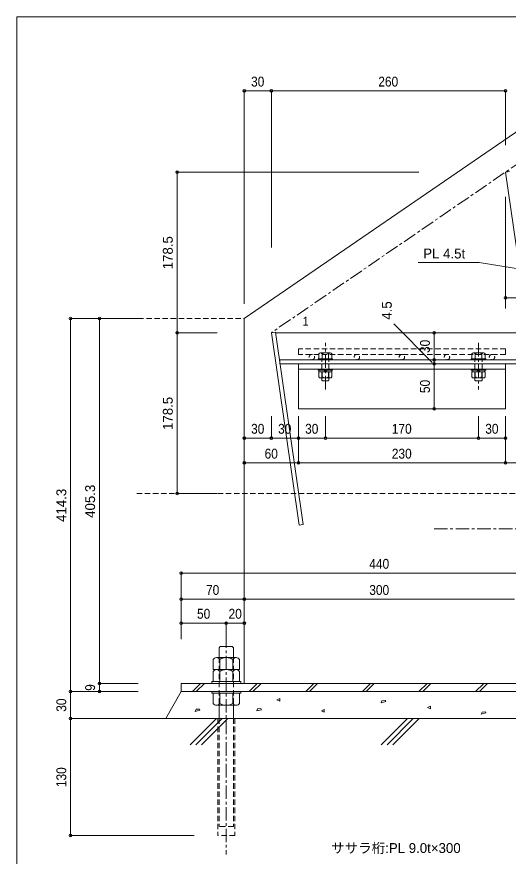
# Model space of a CAD drawing. Units: millimetres on the paper, enlarged 15 times, with parts at other scales. Extents: x -31727 to 34047, y 3005 to 21987.
# Drawn here: x 22118 to 24846, y 17190 to 21853 of the extents above; entities that cross this region are included whole.
import ezdxf
from ezdxf.enums import TextEntityAlignment as Align

# ---------------------------------------------------------------- set-up
doc = ezdxf.new("R2010")
doc.units = ezdxf.units.MM
doc.header["$LTSCALE"] = 15
doc.header["$PDMODE"] = 32
doc.header["$PDSIZE"] = 15
doc.linetypes.add('CHAIN1', pattern=[8, 5, -1, 1, -1])
doc.linetypes.add('DASHED2', pattern=[3, 2, -1])
for name, color, linetype, lineweight in [('0-0', 5, 'Continuous', 9), ('3-0', 3, 'Continuous', 9), ('4-0', 5, 'Continuous', 9), ('8-0', 3, 'CHAIN1', 9)]:
    doc.layers.add(name, color=color, linetype=linetype, lineweight=lineweight)
doc.styles.add('Ｄ ゴシック', font='')
doc.styles.get('Ｄ ゴシック').set_extended_font_data('Ｄ ゴシック')

msp = doc.modelspace()

# ---------------------------------------------------------------- linework, layer by layer
at = {"layer": '0-0'}
for p, q in [((22117.97, 21852.77), (33750.47, 21852.77)), ((22117.97, 13762.9), (22117.97, 21852.77))]:
    msp.add_line(p, q, dxfattribs=at)
at = {"layer": '3-0', "color": 5}
for p, q in [((25445.87, 21594.34), (23380.98, 20176.71)), ((23380.98, 20176.71), (23380.98, 18150.25)), ((23794.48, 19980.8), (23794.48, 19952.75)), ((23858.34, 19986.08), (23803.63, 19986.08)), ((23812.77, 19980.8), (23812.77, 19952.75)), ((23849.2, 19980.8), (23849.2, 19952.75)), ((23867.48, 19980.8), (23867.48, 19952.75)), ((24644.48, 19980.8), (24644.48, 19952.75)), ((24708.34, 19986.08), (24653.63, 19986.08)), ((24662.77, 19980.8), (24662.77, 19952.75)), ((24699.2, 19980.8), (24699.2, 19952.75)), ((24717.48, 19980.8), (24717.48, 19952.75)), ((23680.98, 19925.25), (23680.98, 19675.25)), ((23790.98, 19952.75), (23870.98, 19952.75)), ((23790.98, 19947.75), (23790.98, 19952.75)), ((23790.98, 19947.75), (23870.98, 19947.75)), ((23867.48, 19952.75), (23794.48, 19952.75)), ((23870.98, 19952.75), (23870.98, 19947.75)), ((24640.98, 19952.75), (24720.98, 19952.75)), ((24640.98, 19947.75), (24640.98, 19952.75)), ((24640.98, 19947.75), (24720.98, 19947.75)), ((24717.48, 19952.75), (24644.48, 19952.75)), ((24720.98, 19952.75), (24720.98, 19947.75)), ((24830.98, 19925.25), (24830.98, 19675.25)), ((23680.98, 19895.25), (24830.98, 19895.25)), ((23870.98, 19895.25), (23790.98, 19895.25)), ((23790.98, 19890.25), (23790.98, 19895.25)), ((23870.98, 19890.25), (23790.98, 19890.25)), ((23794.48, 19852.19), (23794.48, 19880.25)), ((23794.48, 19880.25), (23867.48, 19880.25)), ((23795.15, 19880.25), (23795.15, 19890.25)), ((23812.77, 19852.19), (23812.77, 19880.25)), ((23823.59, 19890.25), (23834.42, 19880.25)), ((23827.88, 19890.03), (23838.42, 19880.29)), ((23849.2, 19852.19), (23849.2, 19880.25)), ((23866.82, 19890.25), (23866.82, 19880.25)), ((23867.48, 19852.19), (23867.48, 19880.25)), ((23870.98, 19895.25), (23870.98, 19890.25)), ((24720.98, 19895.25), (24640.98, 19895.25)), ((24640.98, 19890.25), (24640.98, 19895.25)), ((24720.98, 19890.25), (24640.98, 19890.25)), ((24644.48, 19852.19), (24644.48, 19880.25)), ((24644.48, 19880.25), (24717.48, 19880.25)), ((24645.15, 19880.25), (24645.15, 19890.25)), ((24662.77, 19852.19), (24662.77, 19880.25)), ((24673.59, 19890.25), (24684.42, 19880.25)), ((24677.88, 19890.03), (24688.42, 19880.29)), ((24699.2, 19852.19), (24699.2, 19880.25)), ((24716.82, 19890.25), (24716.82, 19880.25)), ((24717.48, 19852.19), (24717.48, 19880.25)), ((24720.98, 19895.25), (24720.98, 19890.25)), ((23803.63, 19846.91), (23858.34, 19846.91)), ((23814.32, 19830.25), (23847.65, 19830.25)), ((23847.65, 19830.25), (23850.98, 19833.58)), ((23850.98, 19833.58), (23850.98, 19846.91)), ((24653.63, 19846.91), (24708.34, 19846.91)), ((24664.32, 19830.25), (24697.65, 19830.25)), ((24697.65, 19830.25), (24700.98, 19833.58)), ((24700.98, 19833.58), (24700.98, 19846.91)), ((23680.98, 19675.25), (24830.98, 19675.25)), ((23240.98, 18348.58), (23247.65, 18355.25)), ((23240.98, 18293.58), (23240.98, 18348.58)), ((23320.98, 18348.58), (23320.98, 18293.58)), ((23207.98, 18283.02), (23207.98, 18226.91)), ((23226.27, 18293.58), (23335.7, 18293.58)), ((23244.55, 18283.02), (23244.55, 18226.91)), ((23317.42, 18283.02), (23317.42, 18226.91)), ((23353.98, 18283.02), (23353.98, 18226.91)), ((23207.98, 18226.91), (23353.98, 18226.91)), ((23207.98, 18216.36), (23207.98, 18160.25)), ((23226.27, 18226.91), (23335.7, 18226.91)), ((23244.55, 18216.36), (23244.55, 18160.25)), ((23317.42, 18216.36), (23317.42, 18160.25)), ((23353.98, 18216.36), (23353.98, 18160.25)), ((23360.98, 18160.25), (23200.98, 18160.25)), ((23200.98, 18160.25), (23200.98, 18150.25)), ((23360.98, 18150.25), (23200.98, 18150.25)), ((23207.98, 18160.25), (23353.98, 18160.25)), ((23360.98, 18150.25), (23360.98, 18160.25)), ((23360.98, 18105.25), (23200.98, 18105.25)), ((23200.98, 18105.25), (23200.98, 18095.25)), ((23360.98, 18095.25), (23200.98, 18095.25)), ((23207.98, 18105.25), (23353.98, 18105.25)), ((23207.98, 18039.14), (23207.98, 18095.25)), ((23207.98, 18095.25), (23353.98, 18095.25)), ((23244.55, 18039.14), (23244.55, 18095.25)), ((23317.42, 18039.14), (23317.42, 18095.25)), ((23353.98, 18039.14), (23353.98, 18095.25)), ((23360.98, 18095.25), (23360.98, 18105.25)), ((23226.27, 18028.58), (23335.7, 18028.58)), ((23240.98, 18028.58), (23240.98, 17955.25)), ((23320.98, 18028.58), (23320.98, 17955.25))]:
    msp.add_line(p, q, dxfattribs=at)
at = {"layer": '3-0', "color": 4, "linetype": 'CHAIN1'}
for p, q in [((25615.78, 21529.04), (23530.98, 20097.75)), ((23830.98, 19783.38), (23830.98, 20041.1)), ((24680.98, 20041.1), (24680.98, 19783.38)), ((23280.98, 18423.33), (23280.98, 17199.57))]:
    msp.add_line(p, q, dxfattribs=at)
at = {"layer": '3-0'}
for p, q in [((23530.98, 21441.28), (23380.98, 21441.28)), ((23380.98, 21441.28), (23380.98, 20258.95)), ((24830.98, 21441.28), (23530.98, 21441.28)), ((23530.98, 21441.28), (23530.98, 20571.92)), ((24830.98, 21441.28), (24830.98, 21139.77)), ((23007.7, 20097.75), (23007.7, 20990.25)), ((23007.7, 20990.25), (24349.99, 20990.25)), ((24830.98, 20853.48), (24830.98, 20232.82)), ((24980.98, 20291.12), (24830.98, 20291.12)), ((22416.54, 20176.71), (22792.1, 20176.71)), ((22416.54, 18105.25), (22416.54, 20176.71)), ((22576.5, 18150.25), (22576.5, 20176.71)), ((22576.5, 20176.71), (22792.1, 20176.71)), ((24424.33, 19932.25), (24210.13, 20146.45)), ((23007.7, 19205.25), (23007.7, 20097.75)), ((23007.7, 20097.75), (23230.26, 20097.75)), ((23553.72, 20097.75), (24959.4, 20097.75)), ((24435.15, 20097.75), (24224.09, 20097.75)), ((24435.15, 20097.75), (24435.15, 19947.75)), ((24435.15, 19947.75), (24224.09, 19947.75)), ((24435.15, 19925.25), (24224.09, 19925.25)), ((24435.15, 19947.75), (24435.15, 19925.25)), ((24435.15, 19925.25), (24435.15, 19675.25)), ((24435.15, 19675.25), (24224.09, 19675.25)), ((23380.98, 19512.83), (23380.98, 19634.59)), ((23530.98, 19512.83), (23530.98, 19634.59)), ((23680.98, 19512.83), (23680.98, 19634.59)), ((23680.98, 19512.83), (23680.98, 19634.59)), ((23830.98, 19512.83), (23830.98, 19634.59)), ((24680.98, 19512.83), (24680.98, 19634.59)), ((24830.98, 19512.83), (24830.98, 19634.59)), ((24830.98, 19374.82), (24830.98, 19634.59)), ((23380.98, 19374.82), (23380.98, 19550.71)), ((23680.98, 19374.82), (23680.98, 19550.71)), ((24830.98, 19374.82), (24830.98, 19550.71)), ((23530.98, 19512.83), (23380.98, 19512.83)), ((23680.98, 19512.83), (23530.98, 19512.83)), ((23680.98, 19512.83), (23830.98, 19512.83)), ((23830.98, 19512.83), (24680.98, 19512.83)), ((24680.98, 19512.83), (24830.98, 19512.83)), ((23680.98, 19374.82), (23380.98, 19374.82)), ((24830.98, 19374.82), (23680.98, 19374.82)), ((24830.98, 19374.82), (24980.98, 19374.82)), ((23007.7, 19205.25), (23230.26, 19205.25)), ((23030.98, 18762.87), (25230.98, 18762.87)), ((23030.98, 18762.87), (23030.98, 18459.22)), ((23380.98, 18617.6), (23030.98, 18617.6)), ((23030.98, 18617.6), (23030.98, 18436.78)), ((24880.98, 18617.6), (23380.98, 18617.6)), ((23380.98, 18617.6), (23380.98, 18436.78)), ((23030.98, 18485.46), (23280.98, 18485.46)), ((23030.98, 18485.46), (23030.98, 18395.05)), ((23280.98, 18485.46), (23280.98, 18395.05)), ((23280.98, 18485.46), (23380.98, 18485.46)), ((23380.98, 18485.46), (23380.98, 18395.05)), ((22576.5, 18105.25), (22576.5, 18150.25)), ((22576.5, 18150.25), (22792.1, 18150.25)), ((22416.54, 17955.25), (22416.54, 18105.25)), ((22416.54, 18105.25), (22792.1, 18105.25)), ((22576.5, 18105.25), (22792.1, 18105.25)), ((22416.54, 17955.25), (22792.1, 17955.25)), ((22416.54, 17955.25), (22416.54, 17305.25)), ((22416.54, 17955.25), (22824.55, 17955.25)), ((26953.76, 17955.25), (22771.17, 17955.25)), ((22416.54, 17305.25), (23103.14, 17305.25))]:
    msp.add_line(p, q, dxfattribs=at)
at = {"layer": '3-0', "color": 7, "lineweight": 18}
for p, q in [((24853.26, 20993.45), (24830.98, 20990.25)), ((24830.98, 20990.25), (24979.34, 19959.17)), ((23553.26, 20100.95), (23530.98, 20097.75)), ((23530.98, 20097.75), (23684.68, 19029.54)), ((23578.54, 19925.25), (23578.54, 19947.75)), ((23578.54, 19925.25), (23578.54, 19947.75)), ((24969.44, 19947.75), (23578.54, 19947.75)), ((23578.54, 19925.25), (24969.44, 19925.25)), ((23030.98, 18150.25), (23030.98, 18105.25)), ((25230.98, 18150.25), (23030.98, 18150.25))]:
    msp.add_line(p, q, dxfattribs=at)
at = {"layer": '3-0', "color": 1, "linetype": 'DASHED2', "lineweight": 5}
for p, q in [((22792.1, 20176.71), (23380.98, 20176.71)), ((23680.98, 19977.75), (23680.98, 20007.75)), ((24830.98, 20007.75), (23680.98, 20007.75)), ((24830.98, 20007.75), (24830.98, 19977.75)), ((24830.98, 19977.75), (23680.98, 19977.75))]:
    msp.add_line(p, q, dxfattribs=at)
at = {"layer": '3-0', "color": 5, "linetype": 'DASHED2'}
for p, q in [((23810.98, 19846.91), (23810.98, 19952.75)), ((23850.98, 19846.91), (23850.98, 19952.75)), ((24660.98, 19846.91), (24660.98, 19952.75)), ((24700.98, 19846.91), (24700.98, 19952.75)), ((23240.98, 18293.58), (23240.98, 18028.58)), ((23320.98, 18293.58), (23320.98, 18028.58)), ((23240.98, 17955.25), (23240.98, 17355.25)), ((23320.98, 17955.25), (23320.98, 17355.25)), ((23320.98, 17355.25), (23240.98, 17355.25))]:
    msp.add_line(p, q, dxfattribs=at)
at = {"layer": '3-0', "linetype": 'DASHED2'}
for p, q in [((26953.76, 19205.25), (22771.17, 19205.25)), ((23233.48, 17955.25), (23233.48, 17305.25)), ((23328.48, 17955.25), (23328.48, 17305.25)), ((23328.48, 17305.25), (23233.48, 17305.25))]:
    msp.add_line(p, q, dxfattribs=at)
at = {"layer": '3-0', "color": 1, "lineweight": 5}
for p, q in [((23138, 18150.25), (23093, 18105.25)), ((23159.21, 18150.25), (23114.21, 18105.25)), ((23452.39, 18150.25), (23407.39, 18105.25)), ((23473.6, 18150.25), (23428.6, 18105.25)), ((23766.78, 18150.25), (23721.78, 18105.25)), ((23787.99, 18150.25), (23742.99, 18105.25)), ((24081.17, 18150.25), (24036.17, 18105.25)), ((24102.38, 18150.25), (24057.38, 18105.25)), ((24395.56, 18150.25), (24350.56, 18105.25)), ((24416.77, 18150.25), (24371.77, 18105.25)), ((24709.95, 18150.25), (24664.95, 18105.25)), ((24731.16, 18150.25), (24686.16, 18105.25)), ((23030.98, 18105.25), (22944.38, 17955.25))]:
    msp.add_line(p, q, dxfattribs=at)
at = {"layer": '3-0', "color": 7, "lineweight": 18}
for points in [[(23553.26, 20100.95), (23706.95, 19032.75), (23684.68, 19029.54)], [(25230.98, 18150.25), (25230.98, 18105.25), (23030.98, 18105.25)]]:
    msp.add_lwpolyline(points, dxfattribs=at)
at = {"layer": '3-0', "color": 5}
for points in [[(23810.98, 19846.91), (23810.98, 19833.58), (23814.32, 19830.25)], [(24660.98, 19846.91), (24660.98, 19833.58), (24664.32, 19830.25)], [(23247.65, 18355.25), (23314.32, 18355.25), (23320.98, 18348.58)]]:
    msp.add_lwpolyline(points, dxfattribs=at)
at = {"layer": '3-0', "color": 1, "lineweight": 5}
for points in [[(23578.32, 18066.58), (23562.17, 18059.13), (23578.32, 18051.67)], [(24163.55, 18055.55), (24144.92, 18054.31), (24139.95, 18043.13), (24166.04, 18049.34)], [(23131.97, 18007.51), (23113.34, 18006.27), (23108.37, 17995.09), (23134.46, 18001.3)], [(23473.31, 18010.04), (23454.67, 18008.8), (23449.7, 17997.62), (23475.79, 18003.83)], [(23825.12, 18005.8), (23808.97, 17998.35), (23825.12, 17990.89)], [(24414.49, 18024.22), (24398.34, 18016.77), (24414.49, 18009.31)], [(24719.8, 17992.34), (24701.16, 17991.1), (24696.19, 17979.92), (24722.28, 17986.13)]]:
    msp.add_lwpolyline(points, close=True, dxfattribs=at)
at = {"layer": '3-0', "color": 1, "linetype": 'DASHED2', "lineweight": 5}
for centre in [(23755.98, 19962.75), (24005.98, 19962.75), (24255.98, 19962.75), (24505.98, 19962.75), (24755.98, 19962.75)]:
    msp.add_circle(centre, 15, dxfattribs=at)
at = {"layer": '3-0', "color": 5}
for centre, radius, start, end in [((23803.63, 19975.52), 10.56, 30, 150.00002), ((23830.98, 19952), 34.08, 57.68599, 122.31403), ((23858.34, 19975.52), 10.56, 30, 150.00002), ((24653.63, 19975.52), 10.56, 30, 150.00002), ((24680.98, 19952), 34.08, 57.68599, 122.31403), ((24708.34, 19975.52), 10.56, 30, 150.00002), ((23803.63, 19857.47), 10.56, 210, 330.00002), ((23830.98, 19880.99), 34.08, 237.68599, 302.31403), ((23858.34, 19857.47), 10.56, 210, 330.00002), ((24653.63, 19857.47), 10.56, 210, 330.00002), ((24680.98, 19880.99), 34.08, 237.68599, 302.31403), ((24708.34, 19857.47), 10.56, 210, 330.00002), ((23226.27, 18272.47), 21.11, 29.99998, 150), ((23280.98, 18225.42), 68.16, 57.68597, 122.31401), ((23335.7, 18272.47), 21.11, 29.99998, 150), ((23226.27, 18205.8), 21.11, 29.99998, 150), ((23280.98, 18158.76), 68.16, 57.68597, 122.31401), ((23335.7, 18205.8), 21.11, 29.99998, 150), ((23226.27, 18049.69), 21.11, 210, 330.00002), ((23280.98, 18096.74), 68.16, 237.68599, 302.31403), ((23335.7, 18049.69), 21.11, 210, 330.00002)]:
    msp.add_arc(centre, radius, start, end, dxfattribs=at)
at = {"layer": '3-0'}
for p in [(23380.98, 21441.28), (23530.98, 21441.28), (24830.98, 21441.28), (23007.7, 20990.25), (24830.98, 20291.12), (22416.54, 20176.71), (22576.5, 20176.71), (23007.7, 20097.75), (24435.15, 20097.75), (24435.15, 19947.75), (24435.15, 19925.25), (24435.15, 19675.25), (23380.98, 19512.83), (23530.98, 19512.83), (23680.98, 19512.83), (23830.98, 19512.83), (24680.98, 19512.83), (24830.98, 19512.83), (23380.98, 19374.82), (23680.98, 19374.82), (24830.98, 19374.82), (23007.7, 19205.25), (23030.98, 18762.87), (23030.98, 18617.6), (23380.98, 18617.6), (23030.98, 18485.46), (23280.98, 18485.46), (23380.98, 18485.46), (22576.5, 18150.25), (22416.54, 18105.25), (22576.5, 18105.25), (22416.54, 17955.25), (22416.54, 17305.25)]:
    msp.add_point(p, dxfattribs=at)
at = {"layer": '4-0'}
for p, q in [((24345.57, 20488.16), (24685.28, 20488.16)), ((24685.28, 20488.16), (24914.62, 20451.16))]:
    msp.add_line(p, q, dxfattribs=at)
at = {"layer": '4-0', "color": 1, "lineweight": 5}
for p, q in [((23080.57, 17809.09), (23226.73, 17955.25)), ((23112.39, 17809.09), (23258.55, 17955.25)), ((23144.21, 17809.09), (23290.37, 17955.25)), ((24141.23, 17809.09), (24287.39, 17955.25)), ((24173.05, 17809.09), (24319.21, 17955.25)), ((24204.87, 17809.09), (24351.03, 17955.25))]:
    msp.add_line(p, q, dxfattribs=at)
at = {"layer": '8-0', "color": 5}
msp.add_lwpolyline([(24434.31, 19007.98), (25632.53, 19007.98), (25632.53, 18818.79), (25620.88, 18862.25)], dxfattribs=at)

# ---------------------------------------------------------------- texts
at = {"layer": '3-0', "style": 'Ｄ ゴシック', "width": 0.9}
for s, height, p in [('30', 54.99, (23418.48, 21448.78)), ('260', 54.99, (24124.73, 21448.78)), ('1', 49.49, (23704.85, 20122.5)), ('30', 54.99, (23418.48, 19520.33)), ('30', 54.99, (23568.48, 19520.33)), ('30', 54.99, (23718.48, 19520.33)), ('170', 54.99, (24199.73, 19520.33)), ('30', 54.99, (24718.48, 19520.33)), ('60', 54.99, (23493.48, 19382.32)), ('230', 54.99, (24199.73, 19382.32)), ('440', 54.99, (24074.73, 18770.37)), ('70', 54.99, (23168.48, 18625.1)), ('300', 54.99, (24074.73, 18625.1)), ('50', 54.99, (23118.48, 18492.96)), ('20', 54.99, (23293.48, 18492.96))]:
    msp.add_text(s, height=height, dxfattribs=at).set_placement(p, align=Align.BOTTOM_LEFT)
at = {"layer": '3-0', "style": 'Ｄ ゴシック'}
for s, p in [('178.5', (23000.2, 20450.25)), ('4.5', (24215.97, 20170.37)), ('178.5', (23000.2, 19557.75)), ('414.3', (22409.04, 19047.23)), ('405.3', (22569, 19069.73))]:
    msp.add_text(s, height=54.99, rotation=90, dxfattribs=at).set_placement(p, align=Align.BOTTOM_LEFT)
at = {"layer": '3-0', "style": 'Ｄ ゴシック', "width": 0.9}
for s, p in [('30', (24427.65, 19985.25)), ('50', (24427.65, 19762.75)), ('9', (22569, 18109)), ('30', (22409.04, 17992.75)), ('130', (22409.04, 17574))]:
    msp.add_text(s, height=54.99, rotation=90, dxfattribs=at).set_placement(p, align=Align.BOTTOM_LEFT)
at = {"layer": '3-0', "style": 'Ｄ ゴシック'}
msp.add_text('ササラ桁:PL 9.0t×300', height=54.99, dxfattribs=at).set_placement((23862.92, 17191.77), align=Align.BOTTOM_LEFT)
at = {"layer": '4-0', "color": 3, "style": 'Ｄ ゴシック'}
msp.add_text('PL 4.5t', height=54.99, dxfattribs=at).set_placement((24374.12, 20493.87), align=Align.BOTTOM_LEFT)

doc.saveas('drawing.dxf')
